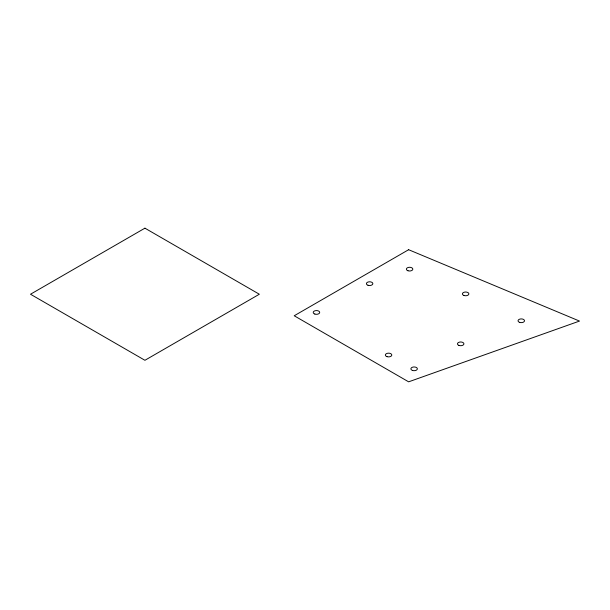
<?xml version="1.0" encoding="UTF-8"?>
<svg xmlns="http://www.w3.org/2000/svg" width="610" height="610" viewBox="0 0 610 610"><rect width="100%" height="100%" fill="white"/><g stroke="black" fill="none" stroke-linecap="round" stroke-linejoin="round"><path stroke-width="0.91" d="M144.921 228.171L30.5 294.233L144.921 360.289L259.341 294.233L144.921 228.171M408.631 249.711L294.211 315.767L408.631 381.829L579.5 321.073L408.631 249.711M407.976 270.756A3.233 1.868 0 0 0 412.833 269.14A3.233 1.868 0 0 0 407.976 267.523A3.233 1.868 0 0 0 407.976 270.756M463.821 295.431A3.233 1.868 0 0 0 468.869 294.012A3.233 1.868 0 0 0 464.225 292.198A3.233 1.868 0 0 0 463.821 295.431M519.651 322.385A3.233 1.868 0 0 0 524.508 320.768A3.233 1.868 0 0 0 519.651 319.152A3.233 1.868 0 0 0 519.651 322.385M458.88 345.39A3.233 1.868 0 0 0 463.92 343.979A3.233 1.868 0 0 0 459.277 342.164A3.233 1.868 0 0 0 458.88 345.39M412.505 370.445A3.233 1.868 0 0 0 417.362 368.829A3.233 1.868 0 0 0 412.505 367.205A3.233 1.868 0 0 0 412.505 370.445M314.844 314.058A3.233 1.868 0 0 0 319.701 312.442A3.233 1.868 0 0 0 314.844 310.818A3.233 1.868 0 0 0 314.844 314.058M386.961 356.644A3.233 1.868 0 0 0 391.811 355.028A3.233 1.868 0 0 0 386.961 353.411A3.233 1.868 0 0 0 386.961 356.644M368.005 285.267A3.233 1.868 0 0 0 372.855 283.65A3.233 1.868 0 0 0 368.005 282.034A3.233 1.868 0 0 0 368.005 285.267"/></g></svg>
